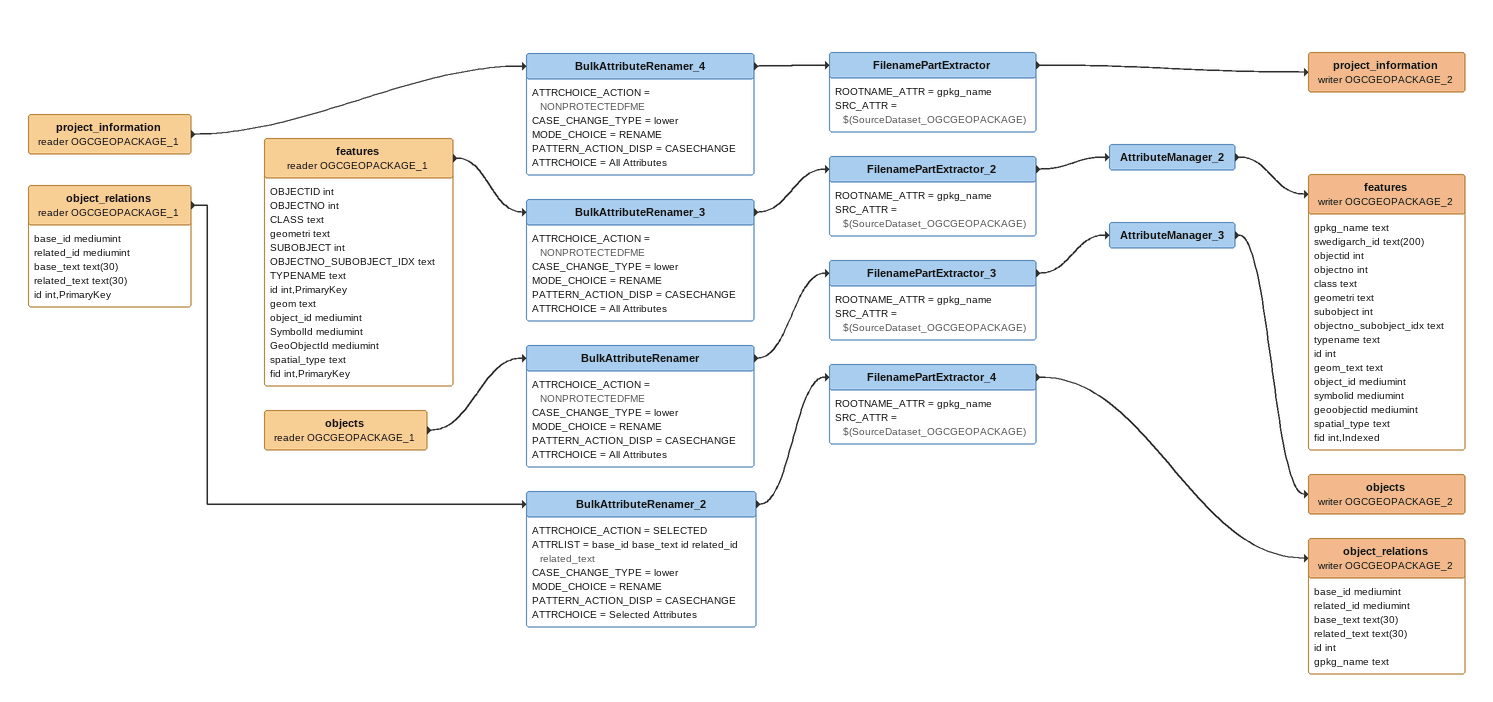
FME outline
project_information (reader OGCGEOPACKAGE_1)
    -> BulkAttributeRenamer_4
BulkAttributeRenamer_4
    ATTRCHOICE_ACTION = NONPROTECTEDFME
    CASE_CHANGE_TYPE = lower
    MODE_CHOICE = RENAME
    PATTERN_ACTION_DISP = CASECHANGE
    ATTRCHOICE = All Attributes
    -> FilenamePartExtractor
FilenamePartExtractor
    ROOTNAME_ATTR = gpkg_name
    SRC_ATTR = $(SourceDataset_OGCGEOPACKAGE)
    -> project_information (writer OGCGEOPACKAGE_2)
project_information (writer OGCGEOPACKAGE_2)
object_relations (reader OGCGEOPACKAGE_1)
    attributes: base_id mediumint, related_id mediumint, base_text text(30), related_text text(30), id int,PrimaryKey
    -> BulkAttributeRenamer_2
BulkAttributeRenamer_2
    ATTRCHOICE_ACTION = SELECTED
    ATTRLIST = base_id base_text id related_id related_text
    CASE_CHANGE_TYPE = lower
    MODE_CHOICE = RENAME
    PATTERN_ACTION_DISP = CASECHANGE
    ATTRCHOICE = Selected Attributes
    -> FilenamePartExtractor_4
FilenamePartExtractor_4
    ROOTNAME_ATTR = gpkg_name
    SRC_ATTR = $(SourceDataset_OGCGEOPACKAGE)
    -> object_relations (writer OGCGEOPACKAGE_2)
object_relations (writer OGCGEOPACKAGE_2)
    attributes: base_id mediumint, related_id mediumint, base_text text(30), related_text text(30), id int, gpkg_name text
features (reader OGCGEOPACKAGE_1)
    attributes: OBJECTID int, OBJECTNO int, CLASS text, geometri text, SUBOBJECT int, OBJECTNO_SUBOBJECT_IDX text, TYPENAME text, id int,PrimaryKey, geom text, object_id mediumint, SymbolId mediumint, GeoObjectId mediumint, spatial_type text, fid int,PrimaryKey
    -> BulkAttributeRenamer_3
BulkAttributeRenamer_3
    ATTRCHOICE_ACTION = NONPROTECTEDFME
    CASE_CHANGE_TYPE = lower
    MODE_CHOICE = RENAME
    PATTERN_ACTION_DISP = CASECHANGE
    ATTRCHOICE = All Attributes
    -> FilenamePartExtractor_2
FilenamePartExtractor_2
    ROOTNAME_ATTR = gpkg_name
    SRC_ATTR = $(SourceDataset_OGCGEOPACKAGE)
    -> AttributeManager_2
AttributeManager_2
    -> features (writer OGCGEOPACKAGE_2)
features (writer OGCGEOPACKAGE_2)
    attributes: gpkg_name text, swedigarch_id text(200), objectid int, objectno int, class text, geometri text, subobject int, objectno_subobject_idx text, typename text, id int, geom_text text, object_id mediumint, symbolid mediumint, geoobjectid mediumint, spatial_type text, fid int,Indexed
objects (reader OGCGEOPACKAGE_1)
    -> BulkAttributeRenamer
BulkAttributeRenamer
    ATTRCHOICE_ACTION = NONPROTECTEDFME
    CASE_CHANGE_TYPE = lower
    MODE_CHOICE = RENAME
    PATTERN_ACTION_DISP = CASECHANGE
    ATTRCHOICE = All Attributes
    -> FilenamePartExtractor_3
FilenamePartExtractor_3
    ROOTNAME_ATTR = gpkg_name
    SRC_ATTR = $(SourceDataset_OGCGEOPACKAGE)
    -> AttributeManager_3
AttributeManager_3
    -> objects (writer OGCGEOPACKAGE_2)
objects (writer OGCGEOPACKAGE_2)
